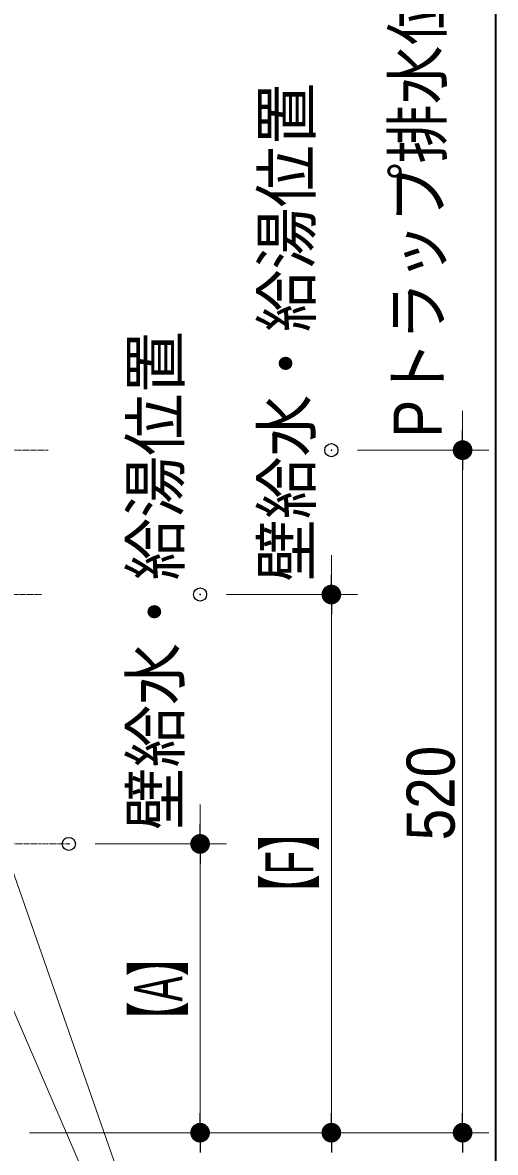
# Model space of a CAD drawing. Units: millimetres, scale not verified. Extents: x -6062 to 6062, y -3045 to 3045.
# Drawn here: x 1852 to 2212, y -2085 to -1224 of the extents above; entities that cross this region are included whole.
import ezdxf
from ezdxf.enums import TextEntityAlignment as Align

# ---------------------------------------------------------------- set-up
doc = ezdxf.new("R2010")
doc.units = ezdxf.units.MM
doc.header["$LTSCALE"] = 20
doc.header["$PDMODE"] = 32
doc.header["$PDSIZE"] = 10
doc.linetypes.add('USER2', pattern=[2.91, 1.76, -0.4, 0.35, -0.4])
for name, color, linetype, lineweight in [('0-1_4給排水', 7, 'Continuous', 30), ('0-2_1図面枠', 7, 'Continuous', 20), ('0-3_2寸法-2', 7, 'Continuous', 15), ('0-4_0', 7, 'Continuous', 25), ('0-6_2寸法-1', 7, 'Continuous', 15), ('0-7_2寸法-3', 7, 'Continuous', 15)]:
    doc.layers.add(name, color=color, linetype=linetype, lineweight=lineweight)
doc.layers.add('0-5_Defpoints', color=7, linetype='Continuous')
doc.styles.add('ＭＳ Ｐゴシック', font='')
doc.styles.get('ＭＳ Ｐゴシック').set_extended_font_data('MS PGothic')

# ---------------------------------------------------------------- blocks, each defined once
blk = doc.blocks.new('グループ-12')
at = {"layer": '0-2_1図面枠', "lineweight": 35}
blk.add_lwpolyline([(-80000, 55400), (80000, 55400), (80000, -55400), (-80000, -55400)], close=True, dxfattribs=at)
blk = doc.blocks.new('図面枠')
at = {"layer": '0-2_1図面枠'}
blk.add_blockref('グループ-12', (0, 0), dxfattribs=at)
blk = doc.blocks.new('_Dot')
at = {"layer": '0-4_0'}
blk.add_line((-10, 0), (-20, 0), dxfattribs=at)
for points in [[(0, 0), (-10, 0), (-9.92, 1.25)], [(0, 0), (-9.92, -1.25), (-10, 0)], [(0, 0), (-9.92, 1.25), (-9.69, 2.49)], [(0, 0), (-9.69, -2.49), (-9.92, -1.25)], [(0, 0), (-9.69, 2.49), (-9.3, 3.68)], [(0, 0), (-9.3, -3.68), (-9.69, -2.49)], [(0, 0), (-9.3, 3.68), (-8.76, 4.82)], [(0, 0), (-8.76, -4.82), (-9.3, -3.68)], [(0, 0), (-8.76, 4.82), (-8.09, 5.88)], [(0, 0), (-8.09, -5.88), (-8.76, -4.82)], [(0, 0), (-8.09, 5.88), (-7.29, 6.85)], [(0, 0), (-7.29, -6.85), (-8.09, -5.88)], [(0, 0), (-7.29, 6.85), (-6.37, 7.71)], [(0, 0), (-6.37, -7.71), (-7.29, -6.85)], [(0, 0), (-6.37, 7.71), (-5.36, 8.44)], [(0, 0), (-5.36, -8.44), (-6.37, -7.71)], [(0, 0), (-5.36, 8.44), (-4.26, 9.05)], [(0, 0), (-4.26, -9.05), (-5.36, -8.44)], [(0, 0), (-4.26, 9.05), (-3.09, 9.51)], [(0, 0), (-3.09, -9.51), (-4.26, -9.05)], [(0, 0), (-3.09, 9.51), (-1.87, 9.82)], [(0, 0), (-1.87, -9.82), (-3.09, -9.51)], [(0, 0), (-1.87, 9.82), (-0.63, 9.98)], [(0, 0), (-0.63, -9.98), (-1.87, -9.82)], [(0, 0), (-0.63, 9.98), (0.63, 9.98)], [(0, 0), (0.63, -9.98), (-0.63, -9.98)], [(0, 0), (0.63, 9.98), (1.87, 9.82)], [(0, 0), (1.87, 9.82), (3.09, 9.51)], [(0, 0), (3.09, 9.51), (4.26, 9.05)], [(0, 0), (4.26, 9.05), (5.36, 8.44)], [(0, 0), (5.36, 8.44), (6.37, 7.71)], [(0, 0), (6.37, 7.71), (7.29, 6.85)], [(0, 0), (7.29, 6.85), (8.09, 5.88)], [(0, 0), (8.09, 5.88), (8.76, 4.82)], [(0, 0), (8.76, 4.82), (9.3, 3.68)], [(0, 0), (9.3, 3.68), (9.69, 2.49)], [(0, 0), (9.69, 2.49), (9.92, 1.25)], [(0, 0), (9.92, 1.25), (10, 0)], [(0, 0), (1.87, -9.82), (0.63, -9.98)], [(0, 0), (3.09, -9.51), (1.87, -9.82)], [(0, 0), (4.26, -9.05), (3.09, -9.51)], [(0, 0), (5.36, -8.44), (4.26, -9.05)], [(0, 0), (6.37, -7.71), (5.36, -8.44)], [(0, 0), (7.29, -6.85), (6.37, -7.71)], [(0, 0), (8.09, -5.88), (7.29, -6.85)], [(0, 0), (8.76, -4.82), (8.09, -5.88)], [(0, 0), (9.3, -3.68), (8.76, -4.82)], [(0, 0), (9.69, -2.49), (9.3, -3.68)], [(0, 0), (9.92, -1.25), (9.69, -2.49)], [(0, 0), (10, 0), (9.92, -1.25)]]:
    blk.add_solid(points, dxfattribs=at)
blk = doc.blocks.new('止水栓_側面')
at = {"layer": '0-1_4給排水', "linetype": 'USER2', "lineweight": 15}
blk.add_line((-3010, 0), (1000, 0), dxfattribs=at)
at = {"layer": '0-1_4給排水'}
blk.add_lwpolyline([(-900, 1200), (-900, 600), (-1200, 600), (-1200, 1200)], dxfattribs=at)
for points in [[(-1950, 660), (-1850, 660), (-1850, 300), (-1950, 300)], [(-1330, 600), (-770, 600), (-770, 360), (-1330, 360)], [(-200, 600), (0, 600), (0, -600), (-200, -600)], [(-1250, 360), (-850, 360), (-850, 298), (-1250, 298)], [(-1450, -300), (-2010, -300), (-2010, 300), (-1450, 300)], [(-1450, 240), (-1430, 240), (-1430, -240), (-1450, -240)], [(-1430, 298), (-200, 298), (-200, -298), (-1430, -298)]]:
    blk.add_lwpolyline(points, close=True, dxfattribs=at)
blk = doc.blocks.new('グループ-48')
at = {"layer": '0-1_4給排水', "linetype": 'USER2', "lineweight": 15}
for p, q in [((71300, -28600), (71300, -21200)), ((71138.2, -30956.2), (71201.8, -30581.9)), ((71393.3, -33506.8), (71356.7, -32848.1))]:
    blk.add_line(p, q, dxfattribs=at)
at = {"layer": '0-1_4給排水'}
for p, q in [((71600, -21946.8), (71600, -22200)), ((71000, -22120), (71000, -22200)), ((71650, -24320), (70950, -24320))]:
    blk.add_line(p, q, dxfattribs=at)
for points in [[(69800, -21660), (69800, -21860), (70950, -21860), (70950, -22120), (71300, -22120), (71649.9, -21918), (71650, -21600), (70950, -21600), (70950, -21660)], [(70950, -27520), (71650, -27520), (71650, -22200), (70950, -22200), (70950, -22685.7), (68573.9, -22685.7), (68514.8, -22688.6), (68456.2, -22697.4), (68398.8, -22711.8), (68343.1, -22731.9), (68280.7, -22762.2), (68222.2, -22799.6), (68166.8, -22845), (68116, -22898), (68114.3, -22900), (67646.8, -23457.2), (67953.2, -23714.3), (68420.7, -23157.2), (68437.1, -23139.8), (68455.5, -23124.6), (68475.5, -23111.6), (68497, -23101.1), (68515.5, -23094.4), (68534.7, -23089.6), (68554.2, -23086.7), (68573.9, -23085.7), (70950, -23085.7)], [(71780, -27600), (70820, -27600), (70820, -27520), (71780, -27520)]]:
    blk.add_lwpolyline(points, close=True, dxfattribs=at)
at = {"layer": '0-1_4給排水', "lineweight": 15}
for points in [[(70950, -21860), (70950.1, -21859.5), (70950.5, -21858.1), (70951.2, -21855.8), (70952, -21852.6), (70953.1, -21848.5), (70954.3, -21843.6), (70955.7, -21837.9), (70957.1, -21831.4), (70958.5, -21824.2), (70959.9, -21816.4), (70961.2, -21808), (70962.3, -21799.1), (70963.3, -21789.7), (70964, -21780), (70964.4, -21770.1), (70964.6, -21760), (70964.5, -21750.3), (70964, -21740.7), (70963.4, -21731.3), (70962.5, -21722.2), (70961.4, -21713.4), (70960.1, -21705.1), (70958.8, -21697.2), (70957.3, -21689.9), (70955.9, -21683.3), (70954.6, -21677.4), (70953.3, -21672.2), (70952.2, -21667.9), (70951.3, -21664.5), (70950.6, -21662), (70950.1, -21660.5), (70950, -21660)], [(70950, -23085.7), (70950.6, -23084.7), (70952.2, -23081.8), (70954.9, -23076.9), (70958.6, -23070.3), (70963, -23061.9), (70968.1, -23051.9), (70973.7, -23040.5), (70979.6, -23027.6), (70985.7, -23013.5), (70991.6, -22998.1), (70997.2, -22981.6), (71002.3, -22964.1), (71006.6, -22945.6), (71009.9, -22926.4), (71012, -22906.6), (71012.8, -22886.6), (71012.1, -22866.6), (71010.2, -22846.8), (71007, -22827.6), (71002.8, -22809.2), (70997.8, -22791.7), (70992.2, -22775.2), (70986.3, -22759.7), (70980.3, -22745.4), (70974.4, -22732.4), (70968.8, -22720.7), (70963.5, -22710.5), (70959, -22701.8), (70955.2, -22694.9), (70952.3, -22689.9), (70950.6, -22686.8), (70950, -22685.7)]]:
    blk.add_lwpolyline(points, dxfattribs=at)
at = {"layer": '0-1_4給排水', "linetype": 'USER2', "lineweight": 15}
for points in [[(71300, -30812.3), (71300, -30582.9), (71300, -29954.9), (71300, -27600)], [(71300, -29417.8), (71300, -29294.8), (71300, -28938), (71300, -27600)], [(71040, -32600), (71040, -32243.2), (71040, -32120.2)], [(71450, -36400), (71450, -35772), (71450, -35542.6)]]:
    blk.add_lwpolyline(points, dxfattribs=at)
for centre, radius, start, end in [((64351.3, -29417.8), 6948.7, 350.35608, 0), ((107904.9, -30812.3), 36604.9, 180, 183.18815), ((77988.7, -32120.2), 6948.7, 170.35608, 180), ((34845.1, -35542.6), 36604.9, 0, 3.18815)]:
    blk.add_arc(centre, radius, start, end, dxfattribs=at)
at = {"layer": '0-1_4給排水'}
for p in [(72090, -33200), (72500, -37000)]:
    blk.add_blockref('止水栓_側面', p, dxfattribs=at)
blk = doc.blocks.new('グループ-72')
at = {"layer": '0-1_4給排水', "linetype": 'USER2', "lineweight": 15}
blk.add_line((69190, -31000), (73190, -31000), dxfattribs=at)

msp = doc.modelspace()

# ---------------------------------------------------------------- linework, layer by layer
at = {"layer": '0-3_2寸法-2'}
for p, q in [((2187.5, -1534.99), (2187.5, -1519.99)), ((2107.5, -1550), (2207.5, -1550)), ((2187.5, -1550), (2187.5, -2070)), ((2087.5, -1644.99), (2087.5, -1629.99)), ((2007.5, -1660), (2107.5, -1660)), ((2087.5, -1660), (2087.5, -2070)), ((1987.5, -1834.99), (1987.5, -1819.99)), ((1907.5, -1850), (2007.5, -1850)), ((1987.5, -1850), (1987.5, -2070)), ((1857.5, -2070), (2007.5, -2070)), ((2007.5, -2070), (2107.5, -2070)), ((2107.5, -2070), (2207.5, -2070))]:
    msp.add_line(p, q, dxfattribs=at)
at = {"layer": '0-5_Defpoints'}
for p in [(2087.5, -1550), (1987.5, -1660), (1887.5, -1850), (1987.5, -2070), (1987.5, -2070), (1987.5, -2070), (2087.5, -2070), (2187.5, -2070)]:
    msp.add_point(p, dxfattribs=at)
at = {"layer": '0-6_2寸法-1'}
for p, q in [((2107.5, -1550), (2207.5, -1550)), ((2187.5, -1565.01), (2187.5, -2054.99)), ((2007.5, -1660), (2107.5, -1660)), ((2087.5, -1675.01), (2087.5, -2054.99)), ((1907.5, -1850), (2007.5, -1850)), ((1987.5, -1865.01), (1987.5, -2054.99)), ((1857.5, -2070), (2007.5, -2070)), ((2007.5, -2070), (2107.5, -2070)), ((2107.5, -2070), (2207.5, -2070))]:
    msp.add_line(p, q, dxfattribs=at)
at = {"layer": '0-7_2寸法-3'}
for points in [[(1607.28, -2420), (2036.47, -2420), (1776.25, -1674.9)], [(1607.28, -2420), (2036.47, -2420), (1796.75, -1864.9)]]:
    msp.add_lwpolyline(points, dxfattribs=at)

# ---------------------------------------------------------------- block references
at = {"layer": '0-1_4給排水', "xscale": 0.05, "yscale": 0.05}
for name in ['グループ-48', 'グループ-72']:
    msp.add_blockref(name, (-1787.5, 0), dxfattribs=at)
at = {"layer": '0-2_1図面枠', "xscale": 0.05, "yscale": 0.05}
msp.add_blockref('図面枠', (-1787.5, 0), dxfattribs=at)
at = {"layer": '0-3_2寸法-2', "xscale": 0.7503418, "yscale": 0.7503418}
for p, rotation in [((2187.5, -1550), 270), ((2087.5, -1660), 270), ((1987.5, -1850), 270), ((1987.5, -2070), 90), ((2087.5, -2070), 90), ((2187.5, -2070), 90)]:
    msp.add_blockref('_Dot', p, dxfattribs=dict(at, rotation=rotation))
at = {"layer": '0-6_2寸法-1', "xscale": 0.7503418, "yscale": 0.7503418}
for p, rotation in [((2187.5, -1550), 90), ((2087.5, -1660), 90), ((1987.5, -1850), 90), ((1987.5, -2070), 270), ((2087.5, -2070), 270), ((2187.5, -2070), 270)]:
    msp.add_blockref('_Dot', p, dxfattribs=dict(at, rotation=rotation))

# ---------------------------------------------------------------- texts
at = {"layer": '0-3_2寸法-2', "style": 'ＭＳ Ｐゴシック'}
for s, width, p in [('Pトラップ排水位置', 0.9, (2182.52, -1540.42)), ('壁給水・給湯位置', 0.95, (2082.62, -1650.14)), ('壁給水・給湯位置', 0.95, (1982.62, -1839.36))]:
    msp.add_text(s, height=36.66, rotation=90, dxfattribs=dict(at, width=width)).set_placement(p, align=Align.BOTTOM_LEFT)
at = {"layer": '0-6_2寸法-1', "style": 'ＭＳ Ｐゴシック'}
for s, height, width, p in [('520', 36.66, 0.9, (2192.46, -1847.28)), ('【F】', 36.69, 0.6, (2084.87, -1903.04)), ('【A】', 36.69, 0.6, (1984.87, -2000.05))]:
    msp.add_text(s, height=height, rotation=90, dxfattribs=dict(at, width=width)).set_placement(p, align=Align.BOTTOM_LEFT)

doc.saveas('drawing.dxf')
